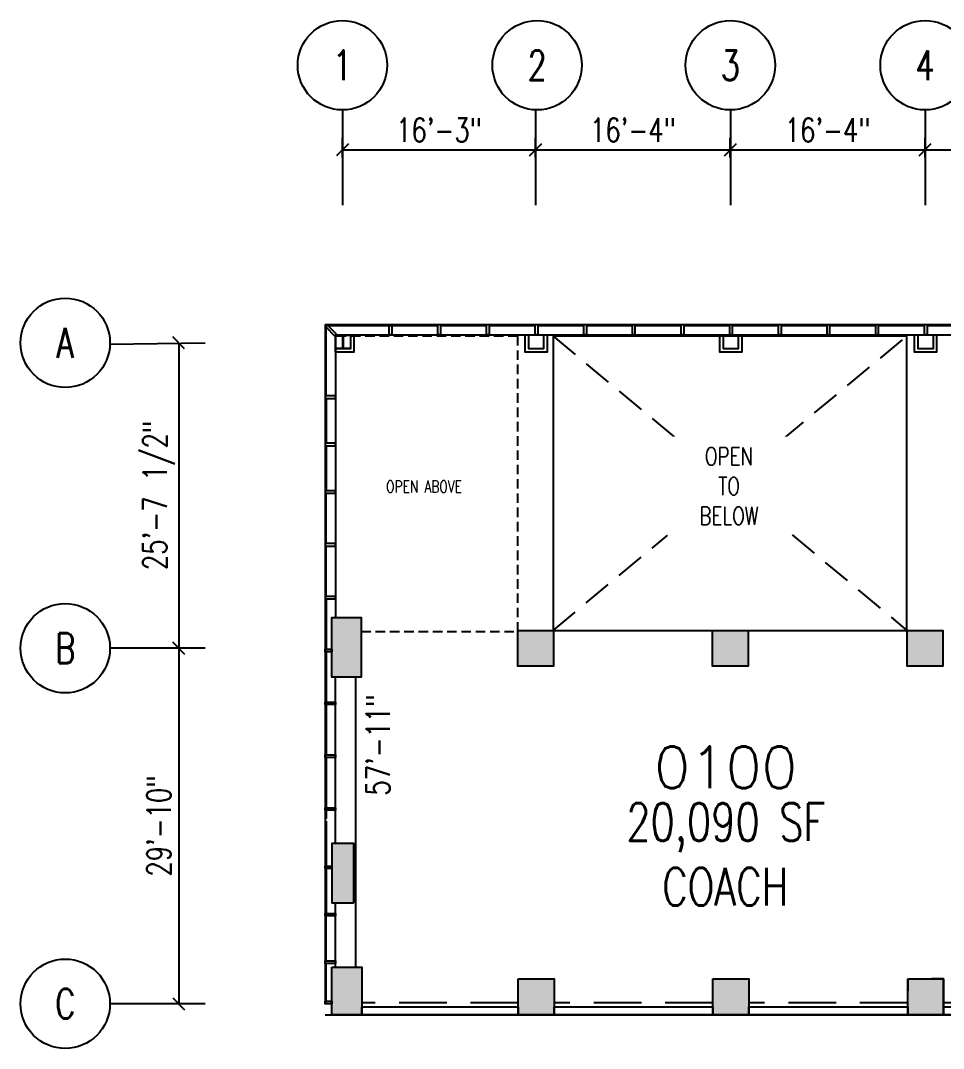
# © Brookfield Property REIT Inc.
# Model space of a CAD drawing. Header units: inches. Extents: x -305 to 1799, y -245 to 997.
# Drawn here: x -305 to 624, y -38 to 997 of the extents above; entities that cross this region are included whole.
import ezdxf
from ezdxf.enums import TextEntityAlignment as Align

# ---------------------------------------------------------------- set-up
doc = ezdxf.new("R2010")
doc.units = ezdxf.units.IN
doc.header["$LTSCALE"] = 192
doc.header["$MEASUREMENT"] = 0
doc.linetypes.add('DASHED', pattern=[0.75, 0.5, -0.25])
doc.linetypes.add('HIDDEN', pattern=[0.375, 0.25, -0.125])
doc.layers.get('0').update_dxf_attribs({"linetype": 'CONTINUOUS'})
doc.layers.get('DEFPOINTS').update_dxf_attribs({"linetype": 'CONTINUOUS'})
for name, color, linetype in [('ARCH-FEATURES', 2, 'CONTINUOUS'), ('ARCH-OPENINGS-ABOVE', 1, 'DASHED'), ('ARCH-OPENINGS-BELOW', 1, 'CONTINUOUS'), ('ARCH-WALLS-EXTERIOR', 5, 'CONTINUOUS'), ('ARCH-WALLS-INTERIOR', 1, 'CONTINUOUS'), ('DIMENSIONS-STRUCTURAL-GRID', 9, 'CONTINUOUS'), ('DIMENSIONS-TENANT', 7, 'CONTINUOUS'), ('FM-SPNO', 3, 'CONTINUOUS'), ('FM-TENANT-SF', 6, 'CONTINUOUS'), ('FM-TEXT-TENANT', 6, 'CONTINUOUS'), ('STRUCTURAL-COLUMNS', 3, 'CONTINUOUS'), ('STRUCTURAL-GRID-TAGS', 8, 'CONTINUOUS'), ('TEXT-GENERAL', 2, 'CONTINUOUS')]:
    doc.layers.add(name, color=color, linetype=linetype)
doc.styles.add('DIM', font='simplex.shx', dxfattribs={"width": 0.75})
doc.styles.add('FMSTXT', font='SIMPLEX.shx', dxfattribs={"width": 0.75})
doc.styles.add('GENTEXT', font='simplex.shx', dxfattribs={"width": 0.75, "height": 0.09375})
doc.styles.get("Standard").update_dxf_attribs({"font": 'txt.shx', "width": 0.75})
doc.styles.add('TT_TIMES1', font='simplex.shx', dxfattribs={"width": 0.75})
doc.dimstyles.new('LOD-EX-GRID (with ticks)', dxfattribs={"dimscale": 0, "dimtxt": 36, "dimasz": 12, "dimexe": 12, "dimexo": 12, "dimgap": 8, "dimtad": 1, "dimdec": 0, "dimrnd": 0.0625, "dimzin": 3, "dimdsep": 46, "dimlunit": 4, "dimtxsty": 'Standard', "dimblk1": 'OBLIQUE', "dimblk2": 'OBLIQUE', "dimsah": 1, "dimcen": 0, "dimclrt": 256, "dimadec": 0, "dimazin": 0, "dimtfac": 6, "dimtdec": 0, "dimtofl": 0, "dimtmove": 1, "dimatfit": 3, "dimldrblk": 'OBLIQUE', "dimfxl": 1, "dimfrac": 2, "dimtolj": 1, "dimtzin": 3, "dimarcsym": 0})
doc.dimstyles.new('LP-SP-MP (without ticks)', dxfattribs={"dimscale": 0, "dimtxt": 24, "dimasz": 12, "dimexe": 8, "dimexo": 8, "dimgap": 8, "dimtad": 1, "dimdec": 0, "dimrnd": 0.0625, "dimzin": 3, "dimdsep": 46, "dimlunit": 4, "dimtxsty": 'Standard', "dimblk1": 'OBLIQUE', "dimblk2": 'OBLIQUE', "dimsah": 1, "dimcen": 0.5, "dimse1": 1, "dimse2": 1, "dimsd1": 1, "dimsd2": 1, "dimclrt": 256, "dimadec": 0, "dimazin": 0, "dimtfac": 6, "dimtdec": 0, "dimtofl": 0, "dimtmove": 0, "dimatfit": 3, "dimldrblk": 'OBLIQUE', "dimfxl": 1, "dimfrac": 2, "dimtolj": 1, "dimtzin": 3, "dimarcsym": 0})

# ---------------------------------------------------------------- blocks, each defined once
blk = doc.blocks.new('COLNUMC')
at = {"linetype": 'Continuous'}
blk.add_circle((0, 0), 90, dxfattribs=at)
at = {"linetype": 'Continuous', "style": 'DIM', "width": 0.75}
blk.add_attdef('COLUMN', text='', height=60, dxfattribs=at).set_placement((0, 0), align=Align.MIDDLE)
blk = doc.blocks.new('_OBLIQUE')
at = {"color": 0, "linetype": 'ByBlock'}
blk.add_line((-0.5, -0.5), (0.5, 0.5), dxfattribs=at)
blk = doc.blocks.new('*D19')
at = {"layer": 'DEFPOINTS', "color": 0, "transparency": 16777216}
for p in [(-146, 672.8), (-146, 365.3), (-146, 365.3)]:
    blk.add_point(p, dxfattribs=at)
at = {"layer": 'DIMENSIONS-STRUCTURAL-GRID', "color": 0, "lineweight": -2, "transparency": 16777216}
blk.add_line((-146, 672.8), (-146, 365.3), dxfattribs=at)
at = {"layer": 'DIMENSIONS-STRUCTURAL-GRID', "color": 0, "lineweight": -2, "transparency": 16777216, "xscale": 12, "yscale": 12, "zscale": 12}
for p, rotation in [((-146, 672.8), 90), ((-146, 365.3), 270)]:
    blk.add_blockref('_OBLIQUE', p, dxfattribs=dict(at, rotation=rotation))
at = {"layer": 'DIMENSIONS-STRUCTURAL-GRID', "transparency": 16777216, "insert": (-166, 519.1), "char_height": 24, "attachment_point": 5, "rotation": 90}
blk.add_mtext('\\A1;25\'-7 1/2"', dxfattribs=at)
blk = doc.blocks.new('*D20')
at = {"layer": 'DEFPOINTS', "color": 0, "transparency": 16777216}
for p in [(-146, 365.3), (-146, 7.3), (-146, 7.3)]:
    blk.add_point(p, dxfattribs=at)
at = {"layer": 'DIMENSIONS-STRUCTURAL-GRID', "color": 0, "lineweight": -2, "transparency": 16777216}
blk.add_line((-146, 365.3), (-146, 7.3), dxfattribs=at)
at = {"layer": 'DIMENSIONS-STRUCTURAL-GRID', "color": 0, "lineweight": -2, "transparency": 16777216, "xscale": 12, "yscale": 12, "zscale": 12}
for p, rotation in [((-146, 365.3), 90), ((-146, 7.3), 270)]:
    blk.add_blockref('_OBLIQUE', p, dxfattribs=dict(at, rotation=rotation))
at = {"layer": 'DIMENSIONS-STRUCTURAL-GRID', "transparency": 16777216, "insert": (-166, 186.3), "char_height": 24, "attachment_point": 5, "rotation": 90}
blk.add_mtext('\\A1;29\'-10"', dxfattribs=at)
blk = doc.blocks.new('*D21')
at = {"layer": 'DEFPOINTS', "color": 0, "transparency": 16777216}
for p in [(213.3, 867.1), (409.3, 867.1), (409.3, 847.5)]:
    blk.add_point(p, dxfattribs=at)
at = {"layer": 'DIMENSIONS-STRUCTURAL-GRID', "color": 0, "lineweight": -2, "transparency": 16777216}
for p, q in [((409.3, 859.5), (409.3, 879.1)), ((213.3, 867.1), (409.3, 867.1))]:
    blk.add_line(p, q, dxfattribs=at)
at = {"layer": 'DIMENSIONS-STRUCTURAL-GRID', "color": 0, "lineweight": -2, "transparency": 16777216, "xscale": 12, "yscale": 12, "zscale": 12, "rotation": 180}
blk.add_blockref('_OBLIQUE', (213.3, 867.1), dxfattribs=at)
at = {"layer": 'DIMENSIONS-STRUCTURAL-GRID', "color": 0, "lineweight": -2, "transparency": 16777216, "xscale": 12, "yscale": 12, "zscale": 12}
blk.add_blockref('_OBLIQUE', (409.3, 867.1), dxfattribs=at)
at = {"layer": 'DIMENSIONS-STRUCTURAL-GRID', "transparency": 16777216, "insert": (311.3, 887.1), "char_height": 24, "attachment_point": 5}
blk.add_mtext('\\A1;16\'-4"', dxfattribs=at)
blk = doc.blocks.new('*D22')
at = {"layer": 'DEFPOINTS', "color": 0, "transparency": 16777216}
for p in [(409.3, 867.1), (605.3, 867.1), (605.3, 847.5)]:
    blk.add_point(p, dxfattribs=at)
at = {"layer": 'DIMENSIONS-STRUCTURAL-GRID', "color": 0, "lineweight": -2, "transparency": 16777216}
for p, q in [((605.3, 859.5), (605.3, 879.1)), ((409.3, 867.1), (605.3, 867.1))]:
    blk.add_line(p, q, dxfattribs=at)
at = {"layer": 'DIMENSIONS-STRUCTURAL-GRID', "color": 0, "lineweight": -2, "transparency": 16777216, "xscale": 12, "yscale": 12, "zscale": 12, "rotation": 180}
blk.add_blockref('_OBLIQUE', (409.3, 867.1), dxfattribs=at)
at = {"layer": 'DIMENSIONS-STRUCTURAL-GRID', "color": 0, "lineweight": -2, "transparency": 16777216, "xscale": 12, "yscale": 12, "zscale": 12}
blk.add_blockref('_OBLIQUE', (605.3, 867.1), dxfattribs=at)
at = {"layer": 'DIMENSIONS-STRUCTURAL-GRID', "transparency": 16777216, "insert": (507.3, 887.1), "char_height": 24, "attachment_point": 5}
blk.add_mtext('\\A1;16\'-4"', dxfattribs=at)
blk = doc.blocks.new('*D23')
at = {"layer": 'DEFPOINTS', "color": 0, "transparency": 16777216}
for p in [(605.3, 867.1), (801.3, 867.1), (801.3, 847.5)]:
    blk.add_point(p, dxfattribs=at)
at = {"layer": 'DIMENSIONS-STRUCTURAL-GRID', "color": 0, "lineweight": -2, "transparency": 16777216}
for p, q in [((801.3, 859.5), (801.3, 879.1)), ((605.3, 867.1), (801.3, 867.1))]:
    blk.add_line(p, q, dxfattribs=at)
at = {"layer": 'DIMENSIONS-STRUCTURAL-GRID', "color": 0, "lineweight": -2, "transparency": 16777216, "xscale": 12, "yscale": 12, "zscale": 12, "rotation": 180}
blk.add_blockref('_OBLIQUE', (605.3, 867.1), dxfattribs=at)
at = {"layer": 'DIMENSIONS-STRUCTURAL-GRID', "color": 0, "lineweight": -2, "transparency": 16777216, "xscale": 12, "yscale": 12, "zscale": 12}
blk.add_blockref('_OBLIQUE', (801.3, 867.1), dxfattribs=at)
at = {"layer": 'DIMENSIONS-STRUCTURAL-GRID', "transparency": 16777216, "insert": (703.3, 887.1), "char_height": 24, "attachment_point": 5}
blk.add_mtext('\\A1;16\'-4"', dxfattribs=at)
blk = doc.blocks.new('*D26')
at = {"layer": 'DEFPOINTS', "color": 0, "transparency": 16777216}
for p in [(213.3, 867.1), (18.8, 847.5), (213.3, 847.5)]:
    blk.add_point(p, dxfattribs=at)
at = {"layer": 'DIMENSIONS-STRUCTURAL-GRID', "color": 0, "lineweight": -2, "transparency": 16777216}
for p, q in [((18.8, 859.5), (18.8, 879.1)), ((213.3, 859.5), (213.3, 879.1)), ((18.8, 867.1), (213.3, 867.1))]:
    blk.add_line(p, q, dxfattribs=at)
at = {"layer": 'DIMENSIONS-STRUCTURAL-GRID', "color": 0, "lineweight": -2, "transparency": 16777216, "xscale": 12, "yscale": 12, "zscale": 12, "rotation": 180}
blk.add_blockref('_OBLIQUE', (18.8, 867.1), dxfattribs=at)
at = {"layer": 'DIMENSIONS-STRUCTURAL-GRID', "color": 0, "lineweight": -2, "transparency": 16777216, "xscale": 12, "yscale": 12, "zscale": 12}
blk.add_blockref('_OBLIQUE', (213.3, 867.1), dxfattribs=at)
at = {"layer": 'DIMENSIONS-STRUCTURAL-GRID', "transparency": 16777216, "insert": (116.1, 887.1), "char_height": 24, "attachment_point": 5}
blk.add_mtext('\\A1;16\'-3"', dxfattribs=at)
blk = doc.blocks.new('*D28')
at = {"layer": 'DEFPOINTS', "color": 0, "transparency": 16777216}
for p in [(1.3, 635.8), (1.3, 616.9), (1405.3, 603)]:
    blk.add_point(p, dxfattribs=at)
at = {"layer": 'DIMENSIONS-TENANT', "transparency": 16777216, "insert": (713.7, 655.8), "char_height": 24, "attachment_point": 5}
blk.add_mtext('\\A1;117\'-0"', dxfattribs=at)
blk = doc.blocks.new('*D29')
at = {"layer": 'DEFPOINTS', "color": 0, "transparency": 16777216}
for p in [(131.9, 691.3), (74.6, -3.7), (131.9, -3.7)]:
    blk.add_point(p, dxfattribs=at)
at = {"layer": 'DIMENSIONS-TENANT', "transparency": 16777216, "insert": (54.6, 267.8), "char_height": 24, "attachment_point": 5, "rotation": 90}
blk.add_mtext('\\A1;57\'-11"', dxfattribs=at)

msp = doc.modelspace()

# ---------------------------------------------------------------- hatches: boundary and pattern name
at = {"layer": 'STRUCTURAL-COLUMNS', "true_color": 0x8f8f8f}
h = msp.add_hatch(color=252, dxfattribs=at)
h.dxf.hatch_style = 1
h.paths.add_polyline_path([(8.33, 396.33), (37.83, 396.33), (37.83, 336.33), (8.33, 336.33)])
h = msp.add_hatch(color=252, dxfattribs=at)
h.dxf.hatch_style = 1
h.paths.add_polyline_path([(195.33, 383.33), (231.33, 383.33), (231.33, 347.33), (195.33, 347.33)])
h.paths.add_polyline_path([(391.33, 383.33), (427.33, 383.33), (427.33, 347.33), (391.33, 347.33)])
h.paths.add_polyline_path([(587.33, 383.33), (623.33, 383.33), (623.33, 347.33), (587.33, 347.33)])
h.paths.add_polyline_path([(783.33, 383.33), (819.33, 383.33), (819.33, 347.33), (783.33, 347.33)])
h.paths.add_polyline_path([(979.33, 383.33), (1015.33, 383.33), (1015.33, 347.33), (979.33, 347.33)])
h.paths.add_polyline_path([(1190.33, 383.33), (1219.58, 383.33), (1219.58, 347.33), (1190.33, 347.33)])
h.paths.add_polyline_path([(1365.33, 383.33), (1400.33, 383.33), (1400.33, 347.33), (1365.33, 347.33)])
h = msp.add_hatch(color=252, dxfattribs=at)
h.dxf.hatch_style = 1
h.paths.add_polyline_path([(30.33, 108.83), (30.33, 168.83), (8.33, 168.83), (8.33, 108.83)])
h = msp.add_hatch(color=252, dxfattribs=at)
h.dxf.hatch_style = 1
h.paths.add_polyline_path([(8.33, 44.33), (38.33, 44.33), (38.33, -3.67), (8.33, -3.67)])
h = msp.add_hatch(color=252, dxfattribs=at)
h.dxf.hatch_style = 1
h.paths.add_polyline_path([(195.83, 32.33), (231.83, 32.33), (231.83, -3.67), (195.83, -3.67)])
h = msp.add_hatch(color=252, dxfattribs=at)
h.dxf.hatch_style = 1
h.paths.add_polyline_path([(391.83, 32.33), (427.83, 32.33), (427.83, -3.67), (391.83, -3.67)])
h = msp.add_hatch(color=252, dxfattribs=at)
h.dxf.hatch_style = 1
h.paths.add_polyline_path([(587.83, 32.33), (623.83, 32.33), (623.83, -3.67), (587.83, -3.67)])

# ---------------------------------------------------------------- linework, layer by layer
at = {"layer": 'ARCH-FEATURES'}
for p, q in [((2.33, 688.57), (10.95, 679.95)), ((12.72, 681.72), (4.1, 690.33)), ((10.95, 679.95), (12.72, 681.72))]:
    msp.add_line(p, q, dxfattribs=at)
for points in [[(1.33, 691.33), (408.49, 691.33)], [(1.33, 691.33), (1.33, 7.33)], [(2.33, 619.42), (2.33, 690.33), (68.48, 690.33)], [(66.01, 680.83), (66.01, 691.33), (68.51, 691.33), (68.51, 680.83), (66.01, 680.83)], [(68.51, 690.33), (112.25, 690.33)], [(68.51, 690.33), (114.98, 690.33)], [(114.98, 680.83), (114.98, 691.33), (117.48, 691.33), (117.48, 680.83), (114.98, 680.83)], [(117.48, 690.33), (163.96, 690.33)], [(163.96, 680.83), (163.96, 691.33), (166.46, 691.33), (166.46, 680.83), (163.96, 680.83)], [(166.46, 690.33), (212.89, 690.33)], [(212.89, 680.83), (212.89, 691.33), (215.39, 691.33), (215.39, 680.83), (212.89, 680.83)], [(215.39, 690.33), (261.82, 690.33)], [(261.91, 680.83), (261.91, 691.33), (264.41, 691.33), (264.41, 680.83), (261.91, 680.83)], [(264.32, 690.33), (310.8, 690.33)], [(310.8, 680.83), (310.8, 691.33), (313.3, 691.33), (313.3, 680.83), (310.8, 680.83)], [(313.3, 690.33), (359.77, 690.33)], [(359.87, 680.83), (359.87, 691.33), (362.37, 691.33), (362.37, 680.83), (359.87, 680.83)], [(362.27, 690.33), (408.8, 690.33)], [(406.02, 691.33), (947.63, 691.33)], [(408.8, 680.83), (408.8, 691.33), (411.3, 691.33), (411.3, 680.83), (408.8, 680.83)], [(411.3, 690.33), (457.82, 690.33)], [(457.82, 680.83), (457.82, 691.33), (460.32, 691.33), (460.32, 680.83), (457.82, 680.83)], [(460.32, 690.33), (506.8, 690.33)], [(506.8, 680.83), (506.8, 691.33), (509.3, 691.33), (509.3, 680.83), (506.8, 680.83)], [(509.3, 690.33), (555.77, 690.33)], [(555.77, 680.83), (555.77, 691.33), (558.27, 691.33), (558.27, 680.83), (555.77, 680.83)], [(558.27, 690.33), (604.79, 690.33)], [(604.79, 680.83), (604.79, 691.33), (607.29, 691.33), (607.29, 680.83), (604.79, 680.83)], [(607.29, 690.33), (653.82, 690.33)], [(11.83, 680.83), (616.83, 680.83)], [(11.83, 680.83), (11.84, 396.33)], [(30.33, 680.83), (30.33, 663.33), (11.83, 663.33), (11.83, 680.83)], [(224.83, 680.83), (224.83, 663.33), (202.83, 663.33), (202.83, 680.83)], [(420.83, 680.83), (420.83, 663.33), (398.83, 663.33), (398.83, 680.83)], [(616.83, 680.83), (616.83, 663.33), (594.83, 663.33), (594.83, 680.83)], [(614.36, 680.83), (950.08, 680.83)], [(11.83, 619.42), (1.33, 619.42), (1.33, 616.92), (11.83, 616.92), (11.83, 619.42)], [(2.33, 616.92), (2.33, 571.67)], [(11.83, 571.67), (1.33, 571.67), (1.33, 569.17), (11.83, 569.17), (11.83, 571.67)], [(2.33, 569.17), (2.33, 523.92)], [(11.83, 523.92), (1.33, 523.92), (1.33, 521.42), (11.83, 521.42), (11.83, 523.92)], [(2.33, 470.71), (2.33, 521.42)], [(11.83, 470.71), (1.33, 470.71), (1.33, 468.21), (11.83, 468.21), (11.83, 470.71)], [(2.33, 417.5), (2.33, 468.21)], [(11.83, 417.5), (1.33, 417.5), (1.33, 415), (11.83, 415), (11.83, 417.5)], [(2.33, 415), (2.33, 364.29)], [(8.33, 361.79), (1.33, 361.79), (1.33, 364.29), (8.33, 364.29), (8.33, 361.79)], [(2.33, 361.79), (2.33, 311.08)], [(11.83, 168.83), (11.83, 336.33)], [(11.83, 308.58), (1.33, 308.58), (1.33, 311.08), (11.83, 311.08), (11.83, 308.58)], [(2.33, 308.58), (2.33, 257.88)], [(11.83, 255.38), (1.33, 255.38), (1.33, 257.88), (11.83, 257.88), (11.83, 255.38)], [(2.33, 255.38), (2.33, 204.67)], [(11.83, 202.17), (1.33, 202.17), (1.33, 204.67), (11.83, 204.67), (11.83, 202.17)], [(2.33, 202.17), (2.33, 193.75)], [(2.33, 191.25), (2.33, 146)], [(8.33, 143.5), (1.33, 143.5), (1.33, 146), (8.33, 146), (8.33, 143.5)], [(2.33, 143.5), (2.33, 98.25)], [(11.83, 44.33), (11.83, 108.83)], [(1.33, 98.25), (1.33, 48.33)], [(11.83, 95.75), (1.33, 95.75), (1.33, 98.25), (11.83, 98.25), (11.83, 95.75)], [(2.33, 50.5), (2.33, 95.75)], [(11.83, 48), (1.33, 48), (1.33, 50.5), (11.83, 50.5), (11.83, 48)], [(2.33, 9.83), (2.33, 48)], [(8.33, 7.33), (1.33, 7.33), (1.33, 9.83), (8.33, 9.83), (8.33, 7.33)]]:
    msp.add_lwpolyline(points, dxfattribs=at)
for points in [[(11.83, 680.83), (26.83, 680.83), (26.83, 666.83), (11.83, 666.83)], [(206.33, 680.83), (221.33, 680.83), (221.33, 666.83), (206.33, 666.83)], [(402.33, 680.83), (417.33, 680.83), (417.33, 666.83), (402.33, 666.83)], [(598.33, 680.83), (613.33, 680.83), (613.33, 666.83), (598.33, 666.83)]]:
    msp.add_lwpolyline(points, close=True, dxfattribs=at)
at = {"layer": 'ARCH-OPENINGS-ABOVE', "ltscale": 0.1}
msp.add_lwpolyline([(195.33, 679.58), (11.83, 679.58), (11.84, 396.33), (37.83, 396.33), (37.83, 382.08), (195.33, 382.08)], close=True, dxfattribs=at)
at = {"layer": 'ARCH-OPENINGS-BELOW', "flags": 128}
msp.add_lwpolyline([(231.02, 383.33), (587.02, 383.33), (587.02, 679.41), (231.02, 679.41)], close=True, dxfattribs=at)
at = {"layer": 'ARCH-OPENINGS-BELOW', "linetype": 'HIDDEN', "ltscale": 0.6}
for points in [[(231.02, 679.41), (390.3, 546.95)], [(427.75, 546.95), (587.02, 679.41)], [(231.02, 383.33), (379.79, 507.06)], [(438.26, 507.06), (587.02, 383.33)]]:
    msp.add_lwpolyline(points, dxfattribs=at)
at = {"layer": 'ARCH-WALLS-EXTERIOR', "linetype": 'HIDDEN'}
for p, q in [((195.83, 8.33), (38.33, 8.33)), ((391.83, 8.33), (231.83, 8.33)), ((587.83, 8.33), (427.83, 8.33)), ((723.33, 8.33), (623.83, 8.33))]:
    msp.add_line(p, q, dxfattribs=at)
at = {"layer": 'ARCH-WALLS-EXTERIOR'}
msp.add_line((1.33, -3.67), (1180.83, -3.67), dxfattribs=at)
for points in [[(37.83, 396.33), (37.83, 336.33), (8.33, 336.33), (8.33, 396.33)], [(8.33, 396.33), (37.83, 396.33), (37.83, 336.33), (8.33, 336.33)], [(30.33, 108.83), (30.33, 168.83), (8.33, 168.83), (8.33, 108.83)], [(8.33, 44.33), (38.33, 44.33), (38.33, -3.67), (8.33, -3.67)], [(195.83, 32.33), (231.83, 32.33), (231.83, -3.67), (195.83, -3.67)], [(391.83, 32.33), (427.83, 32.33), (427.83, -3.67), (391.83, -3.67)], [(587.83, 32.33), (623.83, 32.33), (623.83, -3.67), (587.83, -3.67)], [(38.33, 4.33), (195.83, 4.33), (195.83, -3.67), (38.33, -3.67)], [(231.83, 4.33), (391.83, 4.33), (391.83, -3.67), (231.83, -3.67)], [(427.83, 4.33), (587.83, 4.33), (587.83, -3.67), (427.83, -3.67)], [(623.83, 4.33), (783.83, 4.33), (783.83, -3.67), (623.83, -3.67)]]:
    msp.add_lwpolyline(points, close=True, dxfattribs=at)
for points in [[(10.33, 396.33), (37.83, 396.33), (37.83, 336.33), (10.33, 336.33)], [(32.33, 44.33), (32.33, 336.33)]]:
    msp.add_lwpolyline(points, dxfattribs=at)
at = {"layer": 'ARCH-WALLS-EXTERIOR', "linetype": 'HIDDEN', "flags": 128}
msp.add_lwpolyline([(623.83, -3.67), (623.83, 32.33), (587.83, 32.33), (587.83, 20.33)], dxfattribs=at)
at = {"layer": 'ARCH-WALLS-INTERIOR'}
for points in [[(195.33, 383.33), (231.33, 383.33), (231.33, 347.33), (195.33, 347.33)], [(195.33, 383.33), (231.33, 383.33), (231.33, 347.33), (195.33, 347.33)], [(391.33, 383.33), (427.33, 383.33), (427.33, 347.33), (391.33, 347.33)], [(391.33, 383.33), (427.33, 383.33), (427.33, 347.33), (391.33, 347.33)], [(391.33, 383.33), (427.33, 383.33), (427.33, 347.33), (391.33, 347.33)], [(587.33, 383.33), (623.33, 383.33), (623.33, 347.33), (587.33, 347.33)], [(587.33, 383.33), (623.33, 383.33), (623.33, 347.33), (587.33, 347.33)], [(587.33, 383.33), (623.33, 383.33), (623.33, 347.33), (587.33, 347.33)]]:
    msp.add_lwpolyline(points, close=True, dxfattribs=at)
at = {"layer": 'STRUCTURAL-COLUMNS', "flags": 128}
msp.add_lwpolyline([(11.83, 666.83), (11.83, 667.08, -0.4142136), (12.08, 667.33), (18.9, 667.33, 0.4142136), (19.15, 667.58), (19.15, 680.08, 0.4142136), (18.9, 680.33), (12.08, 680.33, -0.4142136), (11.83, 680.58), (11.83, 680.83), (26.83, 680.83), (26.83, 680.58, -0.4142136), (26.58, 680.33), (19.77, 680.33, 0.4142136), (19.52, 680.08), (19.52, 667.58, 0.4142136), (19.77, 667.33), (26.58, 667.33, -0.4142136), (26.83, 667.08), (26.83, 666.83)], format="xyb", close=True, dxfattribs=at)
at = {"layer": 'STRUCTURAL-GRID-TAGS'}
for points in [[(18.83, 907.32), (18.83, 811.32)], [(213.33, 907.32), (213.33, 811.32)], [(409.33, 907.32), (409.33, 811.32)], [(605.33, 907.32), (605.33, 811.32)], [(-215.17, 671.54), (-119.17, 672.83)], [(-119.17, 365.33), (-215.17, 365.33)], [(-119.17, 7.33), (-215.17, 7.33)]]:
    msp.add_lwpolyline(points, dxfattribs=at)

# ---------------------------------------------------------------- block references
at = {"layer": 'STRUCTURAL-GRID-TAGS', "xscale": 0.5, "yscale": 0.5, "zscale": 0.5}
for p, values in [((18.83, 952.32), {'COLUMN': '1'}), ((214.83, 952.35), {'COLUMN': '2'}), ((409.33, 952.32), {'COLUMN': '3'}), ((605.33, 952.32), {'COLUMN': '4'}), ((-260.15, 672.83), {'COLUMN': 'A'}), ((-260.17, 365.33), {'COLUMN': 'B'}), ((-260.17, 7.33), {'COLUMN': 'C'})]:
    msp.add_blockref('COLNUMC', p, dxfattribs=at).add_auto_attribs(values)

# ---------------------------------------------------------------- texts
at = {"layer": 'FM-SPNO'}
msp.add_text('0100', height=42, dxfattribs=at).set_placement((404.75, 245.42), align=Align.MIDDLE_CENTER)
at = {"layer": 'FM-TENANT-SF', "insert": (404.75, 159.81), "char_height": 38, "width": 503.8225, "attachment_point": 8, "style": 'FMSTXT'}
msp.add_mtext('20,090 SF', dxfattribs=at)
at = {"layer": 'FM-TEXT-TENANT', "insert": (404.21, 144.1), "char_height": 38, "width": 502.7472, "attachment_point": 2, "style": 'FMSTXT'}
msp.add_mtext('COACH', dxfattribs=at)
at = {"layer": 'TEXT-GENERAL', "insert": (100.98, 528.06), "char_height": 12, "attachment_point": 5, "line_spacing_factor": 0.722892, "style": 'GENTEXT'}
msp.add_mtext('OPEN ABOVE', dxfattribs=at)

# ---------------------------------------------------------------- dimensions: what is measured, and where the dimension line sits
at = {"layer": 'DIMENSIONS-STRUCTURAL-GRID'}
for base, p1, p2, picture, middle in [((213.33436812, 867.05375422), (18.83436812, 847.51975944), (213.33436812, 847.51975944), '*D26', (116.08436812, 887.05375422)), ((409.33, 867.05), (213.33, 867.05), (409.33, 847.52), '*D21', (311.33, 887.05)), ((605.33, 867.05), (409.33, 867.05), (605.33, 847.52), '*D22', (507.33, 887.05)), ((801.33, 867.05), (605.33, 867.05), (801.33, 847.52), '*D23', (703.33, 887.05))]:
    dim = msp.add_linear_dim(base=base, p1=p1, p2=p2, dimstyle='LOD-EX-GRID (with ticks)', override={"dimscale": 1, "dimtxt": 24, "dimtmove": 2}, dxfattribs=at)
    dim.commit()
    dim.dimension.update_dxf_attribs({"geometry": picture, "text_midpoint": middle})
for base, p1, p2, picture, middle in [((-146.04, 365.33), (-146.04, 672.83), (-146.04, 365.33), '*D19', (-166.04, 519.08)), ((-146.04, 7.33), (-146.04, 365.33), (-146.04, 7.33), '*D20', (-166.04, 186.33))]:
    dim = msp.add_linear_dim(base=base, p1=p1, p2=p2, angle=90, dimstyle='LOD-EX-GRID (with ticks)', override={"dimscale": 1, "dimtxt": 24, "dimdec": 1, "dimtmove": 2}, dxfattribs=at)
    dim.commit()
    dim.dimension.update_dxf_attribs({"geometry": picture, "text_midpoint": middle})
at = {"layer": 'DIMENSIONS-TENANT'}
dim = msp.add_linear_dim(base=(74.65, -3.67), p1=(131.91, 691.33), p2=(131.91, -3.67), angle=90, dimstyle='LP-SP-MP (without ticks)', override={"dimscale": 1}, dxfattribs=at)
dim.commit()
dim.dimension.update_dxf_attribs({"geometry": '*D29', "text_midpoint": (74.65, 267.85), "dimtype": 160})
dim = msp.add_linear_dim(base=(1.33, 635.83), p1=(1405.33, 602.98), p2=(1.33, 616.92), dimstyle='LP-SP-MP (without ticks)', override={"dimscale": 1}, dxfattribs=at)
dim.commit()
dim.dimension.update_dxf_attribs({"geometry": '*D28', "text_midpoint": (713.66, 635.83), "dimtype": 160})

# ---------------------------------------------------------------- next in the draw order: texts
at = {"layer": 'TEXT-GENERAL', "insert": (408.01, 567.57), "char_height": 18, "width": 102.8571, "attachment_point": 2, "style": 'TT_TIMES1', "bg_fill": 3, "box_fill_scale": 1.6, "bg_fill_color": 256, "bg_fill_transparency": 0}
msp.add_mtext('OPEN\\PTO\\PBELOW', dxfattribs=at)

doc.saveas('drawing.dxf')
